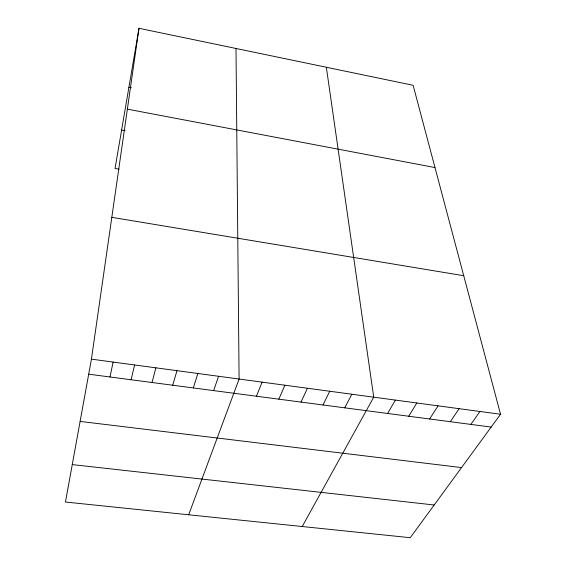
<?xml version="1.0" encoding="UTF-8"?>
<svg xmlns="http://www.w3.org/2000/svg" width="566" height="566" viewBox="0 0 566 566"><rect width="100%" height="100%" fill="white"/><g stroke="black" fill="none" stroke-linecap="round" stroke-linejoin="round"><path stroke-width="0.85" d="M91.43 359.148L138.988 28.3L413.123 85.296L500.549 414.262L410.251 537.7L65.451 502.035L91.43 359.148L500.549 414.262M138.988 28.3L115.032 168.491L119.185 169.227M109.995 376.984L113.115 362.07M131.107 379.758L134.602 364.964M152.021 382.503L155.883 367.829M172.743 385.227L176.974 370.673M193.289 387.929L197.874 373.489M213.644 390.604L218.582 376.277M188.676 514.777L239.1 379.043L236.001 48.471M256.448 396.228L262.108 382.142M278.854 399.172L284.889 385.213M301.034 402.086L307.43 388.248M322.995 404.973L329.752 391.255M344.744 407.831L351.854 394.233M302.223 526.529L373.73 397.176L326.341 67.255M387.597 413.463L395.386 400.098M408.716 416.236L416.838 402.985M429.629 418.989L438.07 405.843M450.338 421.705L459.097 408.68M470.855 424.401L479.926 411.482M72.257 464.594L434.179 504.985M80.11 421.415L461.538 467.587M88.699 374.183L491.175 427.075M111.813 217.337L463.731 275.72M121.598 130.06L125.044 130.696M127.364 109.146L434.985 167.557M128.914 87.27L131.425 87.758"/></g></svg>
